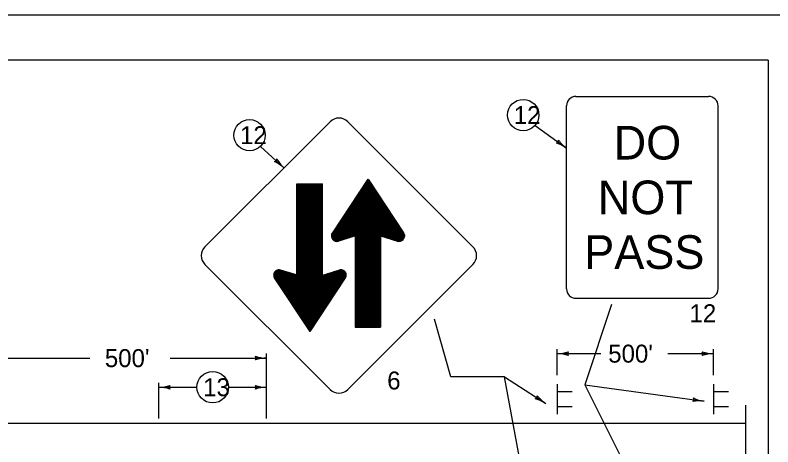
# Model space of a CAD drawing. Extents: x 1000 to 1053.4, y 1000 to 1022.
# Drawn here: x 1027.12 to 1035.55, y 1017.19 to 1022 of the extents above; entities that cross this region are included whole.
import ezdxf

# ---------------------------------------------------------------- set-up
doc = ezdxf.new("R2010")
doc.units = 0
doc.layers.add('Level 1', color=7, linetype='Continuous')
doc.layers.add('Level 10', color=7, linetype='Continuous')

msp = doc.modelspace()

# ---------------------------------------------------------------- linework, layer by layer
at = {"layer": 'Level 1'}
for p, q in [((1035.5, 1021.5), (1007, 1021.5)), ((1035.5, 1021.5), (1035.5, 1000.5)), ((1033.3614, 1021.0943), (1034.838, 1021.0943)), ((1033.256, 1018.9498), (1033.256, 1020.9889)), ((1034.9435, 1018.9498), (1034.9435, 1020.9889)), ((1029.2305, 1019.4196), (1030.6227, 1020.8117)), ((1032.2137, 1019.4196), (1030.8215, 1020.8117)), ((1031.05, 1020.1554), (1030.6401, 1019.5377)), ((1031.0443, 1020.1639), (1030.6498, 1019.5693)), ((1031.0443, 1020.1639), (1031.4389, 1019.5693)), ((1030.2592, 1019.1005), (1030.2592, 1020.117)), ((1030.5404, 1020.117), (1030.2592, 1020.117)), ((1030.2686, 1019.1005), (1030.2686, 1020.117)), ((1030.2779, 1019.1005), (1030.2779, 1020.117)), ((1030.2873, 1019.1005), (1030.2873, 1020.117)), ((1030.2967, 1019.1005), (1030.2967, 1020.117)), ((1030.3061, 1019.1005), (1030.3061, 1020.117)), ((1030.3154, 1019.1005), (1030.3154, 1020.117)), ((1030.3248, 1019.1005), (1030.3248, 1020.117)), ((1030.3342, 1019.1005), (1030.3342, 1020.117)), ((1030.3436, 1019.1005), (1030.3436, 1020.117)), ((1030.3529, 1019.1005), (1030.3529, 1020.117)), ((1030.3623, 1019.1005), (1030.3623, 1020.117)), ((1030.3717, 1019.1005), (1030.3717, 1020.117)), ((1030.3811, 1019.1005), (1030.3811, 1020.117)), ((1030.3904, 1019.1005), (1030.3904, 1020.117)), ((1030.3998, 1019.1005), (1030.3998, 1020.117)), ((1030.4092, 1019.1005), (1030.4092, 1020.117)), ((1030.4186, 1019.1005), (1030.4186, 1020.117)), ((1030.4279, 1019.1005), (1030.4279, 1020.117)), ((1030.4373, 1019.1005), (1030.4373, 1020.117)), ((1030.4467, 1019.1005), (1030.4467, 1020.117)), ((1030.4561, 1019.1005), (1030.4561, 1020.117)), ((1030.4654, 1019.1005), (1030.4654, 1020.117)), ((1030.4748, 1019.1005), (1030.4748, 1020.117)), ((1030.4842, 1019.1005), (1030.4842, 1020.117)), ((1030.4936, 1019.1005), (1030.4936, 1020.117)), ((1030.5029, 1019.1005), (1030.5029, 1020.117)), ((1030.5123, 1019.1005), (1030.5123, 1020.117)), ((1030.5217, 1019.1005), (1030.5217, 1020.117)), ((1030.5311, 1019.1005), (1030.5311, 1020.117)), ((1030.5404, 1019.1005), (1030.5404, 1020.117)), ((1031.0556, 1020.1469), (1030.6417, 1019.5232)), ((1031.0613, 1020.1385), (1030.6456, 1019.5121)), ((1031.0668, 1020.13), (1030.6508, 1019.5031)), ((1031.0725, 1020.1215), (1030.6572, 1019.4956)), ((1031.0781, 1020.113), (1030.6643, 1019.4894)), ((1031.0838, 1020.1046), (1030.6723, 1019.4846)), ((1031.0893, 1020.0961), (1030.6812, 1019.481)), ((1031.095, 1020.0876), (1030.691, 1019.4788)), ((1031.1006, 1020.0791), (1030.702, 1019.4784)), ((1031.1063, 1020.0707), (1030.7147, 1019.4806)), ((1031.1118, 1020.0622), (1030.7289, 1019.485)), ((1031.1175, 1020.0537), (1030.7431, 1019.4894)), ((1031.1231, 1020.0452), (1030.7573, 1019.4939)), ((1031.1288, 1020.0368), (1030.7715, 1019.4983)), ((1031.1343, 1020.0283), (1030.7857, 1019.5028)), ((1031.14, 1020.0198), (1030.7999, 1019.5073)), ((1031.1456, 1020.0113), (1030.8141, 1019.5117)), ((1031.1513, 1020.0028), (1030.8283, 1019.5162)), ((1031.1568, 1019.9943), (1030.8425, 1019.5206)), ((1031.1625, 1019.9858), (1030.8567, 1019.525)), ((1031.1681, 1019.9774), (1030.8709, 1019.5295)), ((1031.1738, 1019.9689), (1030.8851, 1019.5339)), ((1031.1793, 1019.9604), (1030.8993, 1019.5383)), ((1031.185, 1019.9519), (1030.9115, 1019.5398)), ((1031.1906, 1019.9435), (1030.9228, 1019.5398)), ((1031.1963, 1019.935), (1030.934, 1019.5398)), ((1031.2018, 1019.9265), (1030.9453, 1019.5398)), ((1031.2075, 1019.918), (1030.9565, 1019.5398)), ((1031.2131, 1019.9096), (1030.9678, 1019.5398)), ((1031.2188, 1019.9011), (1030.979, 1019.5398)), ((1031.2243, 1019.8926), (1030.9903, 1019.5398)), ((1031.23, 1019.8841), (1031.0015, 1019.5398)), ((1031.2356, 1019.8757), (1031.0128, 1019.5398)), ((1031.2413, 1019.8672), (1031.024, 1019.5398)), ((1031.2468, 1019.8587), (1031.0353, 1019.5398)), ((1031.2525, 1019.8503), (1031.0465, 1019.5398)), ((1031.2581, 1019.8418), (1031.0578, 1019.5398)), ((1031.2638, 1019.8333), (1031.069, 1019.5398)), ((1031.2693, 1019.8248), (1031.0803, 1019.5398)), ((1031.275, 1019.8163), (1031.0915, 1019.5398)), ((1031.2806, 1019.8078), (1031.1028, 1019.5398)), ((1031.2863, 1019.7993), (1031.114, 1019.5398)), ((1031.2918, 1019.7908), (1031.1253, 1019.5398)), ((1031.2975, 1019.7824), (1031.1365, 1019.5398)), ((1031.3032, 1019.7739), (1031.1478, 1019.5398)), ((1031.3088, 1019.7654), (1031.159, 1019.5398)), ((1031.3144, 1019.7569), (1031.1703, 1019.5398)), ((1031.32, 1019.7485), (1031.1815, 1019.5398)), ((1031.3257, 1019.74), (1031.1914, 1019.5378)), ((1031.3313, 1019.7315), (1031.2008, 1019.5348)), ((1031.3369, 1019.7231), (1031.21, 1019.5319)), ((1031.3425, 1019.7146), (1031.2193, 1019.529)), ((1031.3482, 1019.7061), (1031.2287, 1019.5261)), ((1031.3538, 1019.6976), (1031.238, 1019.5232)), ((1031.3594, 1019.6892), (1031.2473, 1019.5203)), ((1031.365, 1019.6807), (1031.2566, 1019.5173)), ((1031.3707, 1019.6722), (1031.2659, 1019.5144)), ((1031.3763, 1019.6637), (1031.2753, 1019.5115)), ((1031.3819, 1019.6553), (1031.2846, 1019.5086)), ((1031.3875, 1019.6468), (1031.2939, 1019.5057)), ((1031.3932, 1019.6383), (1031.3032, 1019.5028)), ((1031.3988, 1019.6298), (1031.3125, 1019.4998)), ((1031.4044, 1019.6213), (1031.3218, 1019.4969)), ((1031.41, 1019.6128), (1031.3312, 1019.494)), ((1031.4157, 1019.6043), (1031.3405, 1019.4911)), ((1031.4213, 1019.5958), (1031.3498, 1019.4882)), ((1031.4269, 1019.5874), (1031.3591, 1019.4853)), ((1031.4325, 1019.5789), (1031.3684, 1019.4823)), ((1031.4382, 1019.5704), (1031.3778, 1019.4796)), ((1031.4433, 1019.5613), (1031.3883, 1019.4783)), ((1030.9038, 1019.5398), (1030.7162, 1019.481)), ((1030.9038, 1019.5398), (1030.9038, 1018.5233)), ((1030.9038, 1019.5398), (1031.185, 1019.5398)), ((1030.9131, 1019.5398), (1030.9131, 1018.5233)), ((1030.9225, 1019.5398), (1030.9225, 1018.5233)), ((1030.9318, 1019.5398), (1030.9318, 1018.5233)), ((1030.9413, 1019.5398), (1030.9413, 1018.5233)), ((1030.9506, 1019.5398), (1030.9506, 1018.5233)), ((1030.96, 1019.5398), (1030.96, 1018.5233)), ((1030.9693, 1019.5398), (1030.9693, 1018.5233)), ((1030.9788, 1019.5398), (1030.9788, 1018.5233)), ((1030.9881, 1019.5398), (1030.9881, 1018.5233)), ((1030.9975, 1019.5398), (1030.9975, 1018.5233)), ((1031.0068, 1019.5398), (1031.0068, 1018.5233)), ((1031.0163, 1019.5398), (1031.0163, 1018.5233)), ((1031.0256, 1019.5398), (1031.0256, 1018.5233)), ((1031.035, 1019.5398), (1031.035, 1018.5233)), ((1031.0443, 1019.5398), (1031.0443, 1018.5233)), ((1031.0538, 1019.5398), (1031.0538, 1018.5233)), ((1031.0631, 1019.5398), (1031.0631, 1018.5233)), ((1031.0725, 1019.5398), (1031.0725, 1018.5233)), ((1031.0818, 1019.5398), (1031.0818, 1018.5233)), ((1031.0913, 1019.5398), (1031.0913, 1018.5233)), ((1031.1006, 1019.5398), (1031.1006, 1018.5233)), ((1031.11, 1019.5398), (1031.11, 1018.5233)), ((1031.1193, 1019.5398), (1031.1193, 1018.5233)), ((1031.1288, 1019.5398), (1031.1288, 1018.5233)), ((1031.1381, 1019.5398), (1031.1381, 1018.5233)), ((1031.1475, 1019.5398), (1031.1475, 1018.5233)), ((1031.1568, 1019.5398), (1031.1568, 1018.5233)), ((1031.1663, 1019.5398), (1031.1663, 1018.5233)), ((1031.1756, 1019.5398), (1031.1756, 1018.5233)), ((1031.185, 1019.5398), (1031.185, 1018.5233)), ((1031.185, 1019.5398), (1031.3726, 1019.481)), ((1031.4472, 1019.5501), (1031.4001, 1019.4792)), ((1031.4487, 1019.5353), (1031.4143, 1019.4836)), ((1030.6227, 1017.8286), (1029.2305, 1019.2207)), ((1029.9955, 1019.1049), (1030.0299, 1019.1568)), ((1029.997, 1019.0902), (1030.0441, 1019.1611)), ((1030.0008, 1019.079), (1030.0559, 1019.1619)), ((1030.006, 1019.0698), (1030.0663, 1019.1607)), ((1030.0117, 1019.0613), (1030.0758, 1019.158)), ((1030.0173, 1019.0529), (1030.0851, 1019.1551)), ((1030.0229, 1019.0444), (1030.0944, 1019.1522)), ((1030.0285, 1019.0359), (1030.1037, 1019.1493)), ((1030.0342, 1019.0274), (1030.113, 1019.1463)), ((1030.0398, 1019.019), (1030.1223, 1019.1434)), ((1030.0454, 1019.0105), (1030.1317, 1019.1405)), ((1030.051, 1019.002), (1030.141, 1019.1376)), ((1030.2592, 1019.1005), (1030.0716, 1019.1593)), ((1030.3098, 1018.612), (1030.6585, 1019.1375)), ((1030.3154, 1018.6036), (1030.6727, 1019.1419)), ((1030.3211, 1018.5951), (1030.6869, 1019.1464)), ((1030.3267, 1018.5866), (1030.7011, 1019.1508)), ((1030.3323, 1018.5782), (1030.7153, 1019.1553)), ((1030.3379, 1018.5697), (1030.7295, 1019.1597)), ((1030.3436, 1018.5612), (1030.7422, 1019.1618)), ((1030.3492, 1018.5527), (1030.7532, 1019.1614)), ((1030.3548, 1018.5443), (1030.763, 1019.1593)), ((1030.3604, 1018.5358), (1030.7718, 1019.1558)), ((1030.3661, 1018.5273), (1030.7798, 1019.1508)), ((1030.3717, 1018.5188), (1030.787, 1019.1448)), ((1030.3773, 1018.5103), (1030.7933, 1019.1373)), ((1030.5404, 1019.1005), (1030.728, 1019.1593)), ((1030.8215, 1017.8286), (1032.2137, 1019.2207)), ((1030.3998, 1018.4764), (1030.0053, 1019.0709)), ((1030.0567, 1018.9936), (1030.1503, 1019.1347)), ((1030.0623, 1018.9851), (1030.1596, 1019.1318)), ((1030.0679, 1018.9766), (1030.1689, 1019.1288)), ((1030.0735, 1018.9681), (1030.1783, 1019.1259)), ((1030.0792, 1018.9597), (1030.1876, 1019.123)), ((1030.0848, 1018.9512), (1030.1968, 1019.1201)), ((1030.0904, 1018.9427), (1030.2062, 1019.1172)), ((1030.096, 1018.9342), (1030.2155, 1019.1143)), ((1030.1017, 1018.9258), (1030.2248, 1019.1113)), ((1030.1073, 1018.9173), (1030.2342, 1019.1084)), ((1030.1129, 1018.9088), (1030.2434, 1019.1055)), ((1030.1186, 1018.9003), (1030.2528, 1019.1026)), ((1030.1242, 1018.8918), (1030.2627, 1019.1005)), ((1030.1298, 1018.8833), (1030.2739, 1019.1005)), ((1030.1354, 1018.8748), (1030.2852, 1019.1005)), ((1030.1411, 1018.8664), (1030.2964, 1019.1005)), ((1030.1467, 1018.8579), (1030.3077, 1019.1005)), ((1030.1523, 1018.8494), (1030.3189, 1019.1005)), ((1030.1579, 1018.8409), (1030.3302, 1019.1005)), ((1030.1636, 1018.8325), (1030.3414, 1019.1005)), ((1030.1692, 1018.824), (1030.3527, 1019.1005)), ((1030.1748, 1018.8155), (1030.3639, 1019.1005)), ((1030.1804, 1018.807), (1030.3752, 1019.1005)), ((1030.1861, 1018.7986), (1030.3864, 1019.1005)), ((1030.1917, 1018.7901), (1030.3977, 1019.1005)), ((1030.1973, 1018.7816), (1030.4089, 1019.1005)), ((1030.2029, 1018.7731), (1030.4202, 1019.1005)), ((1030.2086, 1018.7647), (1030.4314, 1019.1005)), ((1030.2142, 1018.7562), (1030.4427, 1019.1005)), ((1030.2198, 1018.7477), (1030.4539, 1019.1005)), ((1030.2254, 1018.7392), (1030.4652, 1019.1005)), ((1030.2311, 1018.7308), (1030.4764, 1019.1005)), ((1030.2367, 1018.7223), (1030.4877, 1019.1005)), ((1030.2423, 1018.7138), (1030.4989, 1019.1005)), ((1030.2479, 1018.7053), (1030.5102, 1019.1005)), ((1030.2536, 1018.6968), (1030.5214, 1019.1005)), ((1030.5404, 1019.1005), (1030.2592, 1019.1005)), ((1030.2592, 1018.6883), (1030.5327, 1019.1005)), ((1030.2648, 1018.6798), (1030.5448, 1019.1019)), ((1030.2704, 1018.6714), (1030.5591, 1019.1063)), ((1030.2761, 1018.6629), (1030.5733, 1019.1108)), ((1030.2817, 1018.6544), (1030.5875, 1019.1153)), ((1030.2873, 1018.6459), (1030.6017, 1019.1197)), ((1030.2929, 1018.6375), (1030.6159, 1019.1242)), ((1030.2986, 1018.629), (1030.6301, 1019.1286)), ((1030.3042, 1018.6205), (1030.6443, 1019.1331)), ((1030.3829, 1018.5018), (1030.7986, 1019.1282)), ((1030.3886, 1018.4933), (1030.8025, 1019.1171)), ((1030.3942, 1018.4848), (1030.8041, 1019.1027)), ((1030.3998, 1018.4764), (1030.7943, 1019.0709)), ((1033.3614, 1018.8443), (1034.838, 1018.8443)), ((1030.9038, 1018.5233), (1031.185, 1018.5233)), ((1026.9162, 1018.1778), (1027.9491, 1018.1778)), ((1028.8432, 1018.1778), (1029.9162, 1018.1778)), ((1032.5657, 1017.971), (1033.0243, 1017.6728)), ((1028.7157, 1017.5046), (1028.7157, 1017.9038)), ((1033.151, 1017.8879), (1033.151, 1017.5546)), ((1033.4594, 1017.8808), (1034.7892, 1015.2194)), ((1034.8929, 1017.8879), (1034.8929, 1017.5546)), ((1028.7157, 1017.8538), (1029.1409, 1017.8538)), ((1029.4909, 1017.8538), (1029.9162, 1017.8538)), ((1033.151, 1017.8046), (1033.3177, 1017.8046)), ((1034.8929, 1017.8046), (1035.0596, 1017.8046)), ((1033.151, 1017.6379), (1033.3177, 1017.6379)), ((1034.8929, 1017.6379), (1035.0596, 1017.6379)), ((1007.25, 1017.4546), (1035.25, 1017.4546))]:
    msp.add_line(p, q, dxfattribs=at)
for points in [[(1032.9063, 1020.772), (1033.256, 1020.5173)], [(1029.8495, 1020.5378), (1030.1089, 1020.2979)], [(1033.7574, 1018.7754), (1033.4594, 1017.8808), (1034.7892, 1017.6972)], [(1033.0701, 1015.2409), (1032.5657, 1017.971), (1031.9696, 1017.971), (1031.7862, 1018.6134)], [(1029.9162, 1017.5046), (1029.9162, 1018.2278)], [(1033.151, 1017.9879), (1033.151, 1018.2778)], [(1033.151, 1018.2278), (1033.6373, 1018.2278)], [(1034.3838, 1018.2278), (1034.8929, 1018.2278)], [(1034.8929, 1017.9879), (1034.8929, 1018.2778)], [(1035.25, 1017.6546), (1035.25, 1016.6811), (1035.41, 1016.5211), (1035.09, 1016.5211), (1035.25, 1016.3611), (1035.25, 1015.3322), (1035.41, 1015.1722), (1035.09, 1015.1722), (1035.25, 1015.0122), (1035.25, 1013.9612), (1035.41, 1013.8012), (1035.09, 1013.8012), (1035.25, 1013.6412), (1035.25, 1012.5546)]]:
    msp.add_lwpolyline(points, dxfattribs=at)
for points in [[(1030.6523, 1019.5759), (1031.0468, 1020.1705), (1031.4413, 1019.5759), (1031.4488, 1019.5599), (1031.4507, 1019.5507), (1031.4503, 1019.5342), (1031.4458, 1019.5192), (1031.4372, 1019.5056), (1031.4287, 1019.4974), (1031.4193, 1019.4914), (1031.4109, 1019.4879), (1031.3986, 1019.4853), (1031.3867, 1019.4853), (1031.378, 1019.4868), (1031.375, 1019.4877), (1031.1874, 1019.5464), (1030.9062, 1019.5463), (1030.7186, 1019.4877), (1030.7062, 1019.4852), (1030.6935, 1019.4854), (1030.6837, 1019.4876), (1030.6748, 1019.4912), (1030.6668, 1019.4961), (1030.6596, 1019.5022), (1030.6533, 1019.5097), (1030.648, 1019.5187), (1030.6441, 1019.5298), (1030.6425, 1019.5443), (1030.6443, 1019.5583), (1030.6486, 1019.5696)], [(1030.2528, 1020.1191), (1030.534, 1020.1191), (1030.534, 1019.1026), (1030.2528, 1019.1026)], [(1030.9038, 1018.5233), (1031.185, 1018.5233), (1031.185, 1019.5398), (1030.9038, 1019.5398)], [(1030.0053, 1019.071), (1030.3998, 1018.4764), (1030.7944, 1019.071), (1030.8018, 1019.087), (1030.8038, 1019.0963), (1030.8034, 1019.1128), (1030.7989, 1019.1278), (1030.7903, 1019.1413), (1030.7818, 1019.1495), (1030.7724, 1019.1555), (1030.764, 1019.159), (1030.7517, 1019.1617), (1030.7398, 1019.1617), (1030.7311, 1019.1602), (1030.7281, 1019.1593), (1030.5405, 1019.1005), (1030.2593, 1019.1006), (1030.0717, 1019.1593), (1030.0593, 1019.1618), (1030.0466, 1019.1615), (1030.0368, 1019.1593), (1030.0278, 1019.1558), (1030.0198, 1019.1508), (1030.0127, 1019.1448), (1030.0063, 1019.1373), (1030.0011, 1019.1283), (1029.9972, 1019.1172), (1029.9956, 1019.1027), (1029.9974, 1019.0887), (1030.0017, 1019.0773)]]:
    msp.add_lwpolyline(points, close=True, dxfattribs=at)
for centre in [(1032.7736, 1020.8861), (1029.7265, 1020.6623), (1029.3159, 1017.8538)]:
    msp.add_circle(centre, 0.175, dxfattribs=at)
for centre, radius, start, end in [((1033.3614, 1020.9889), 0.1055, 90, 180), ((1034.838, 1020.9889), 0.1055, 0, 90), ((1030.7221, 1020.7123), 0.1406, 45.00008, 134.99993), ((1033.136, 1020.6048), 0.0312, 282.70714, 4.82384), ((1033.026, 1020.2016), 0.3906, 53.93254, 72.60133), ((1033.486, 1020.8331), 0.3906, 215.2797, 233.92643), ((1033.026, 1020.2016), 0.3906, 53.92032, 53.93254), ((1029.9999, 1020.3988), 0.0312, 276.01098, 358.12768), ((1029.8437, 1020.0111), 0.3906, 47.23638, 65.90517), ((1030.3741, 1020.5847), 0.3906, 208.58354, 227.23027), ((1029.8437, 1020.0111), 0.3906, 47.22416, 47.23638), ((1030.6986, 1019.5369), 0.0586, 146.43311, 287.38942), ((1031.3901, 1019.5369), 0.0586, 251.68373, 33.56689), ((1029.33, 1019.3201), 0.1406, 134.99993, 225.00007), ((1032.1142, 1019.3201), 0.1406, 314.99993, 45.00007), ((1030.0541, 1019.1034), 0.0586, 71.68373, 213.56689), ((1030.7455, 1019.1034), 0.0586, 326.43311, 107.38942), ((1033.3614, 1018.9498), 0.1055, 180, 270), ((1034.838, 1018.9498), 0.1055, 270, 360), ((1033.151, 1018.6185), 0.3906, 269.98778, 270), ((1033.151, 1018.6185), 0.3906, 270, 288.66878), ((1033.151, 1017.8372), 0.3906, 71.34716, 89.99389), ((1033.2995, 1018.2278), 0.0312, 138.7746, 220.89129), ((1034.7444, 1018.2279), 0.0312, 318.7746, 40.89129), ((1034.8929, 1017.8372), 0.3906, 90, 108.66878), ((1034.8929, 1018.6185), 0.3906, 251.34716, 269.99389), ((1034.8929, 1017.8372), 0.3906, 89.98778, 90), ((1029.7676, 1018.1779), 0.0312, 318.7746, 40.89129), ((1029.9162, 1017.7872), 0.3906, 90, 108.66878), ((1029.9162, 1018.5685), 0.3906, 251.34716, 269.99389), ((1029.9162, 1017.7872), 0.3906, 89.98778, 90), ((1028.7157, 1018.2444), 0.3906, 270, 288.66878), ((1028.8642, 1017.8537), 0.0313, 138.7746, 220.89129), ((1029.7676, 1017.8538), 0.0313, 318.7746, 40.89129), ((1029.9162, 1018.2444), 0.3906, 251.34716, 269.99389), ((1028.7157, 1018.2444), 0.3906, 269.98778, 270), ((1028.7157, 1017.4631), 0.3906, 71.34716, 89.99389), ((1029.9162, 1017.4631), 0.3906, 90, 108.66878), ((1029.9162, 1017.4631), 0.3906, 89.98778, 90), ((1030.7221, 1017.928), 0.1406, 225.00007, 314.99993), ((1032.8997, 1017.7538), 0.0313, 285.74304, 7.85974), ((1032.8113, 1017.3453), 0.3906, 56.96845, 75.63723), ((1033.2372, 1018.0003), 0.3906, 218.31561, 236.96234), ((1034.642, 1017.7175), 0.0313, 310.91412, 33.03081), ((1034.8426, 1018.0841), 0.3906, 243.48668, 262.13341), ((1032.8113, 1017.3453), 0.3906, 56.95622, 56.96845), ((1034.7357, 1017.3102), 0.3906, 82.13952, 100.8083), ((1034.7357, 1017.3102), 0.3906, 82.12729, 82.13952)]:
    msp.add_arc(centre, radius, start, end, dxfattribs=at)
at = {"layer": 'Level 10'}
msp.add_line((1036, 1022), (1000, 1022), dxfattribs=at)

# ---------------------------------------------------------------- texts
at = {"layer": 'Level 1'}
for s, height, p in [('12', 0.2, (1032.6681, 1020.7861)), ('12', 0.2, (1029.621, 1020.5623)), ('DO', 0.375, (1033.7807, 1020.3913)), ('NOT', 0.375, (1033.6043, 1019.7818)), ('PASS', 0.375, (1033.4532, 1019.1725)), ('12', 0.2, (1034.6255, 1018.5778)), ("500'", 0.2, (1033.7202, 1018.1278)), ("500'", 0.2, (1028.1153, 1018.0778)), ('13', 0.2, (1029.2104, 1017.7538)), ('6', 0.2, (1031.2593, 1017.8286))]:
    msp.add_text(s, height=height, dxfattribs=at).set_placement(p)

doc.saveas('drawing.dxf')
